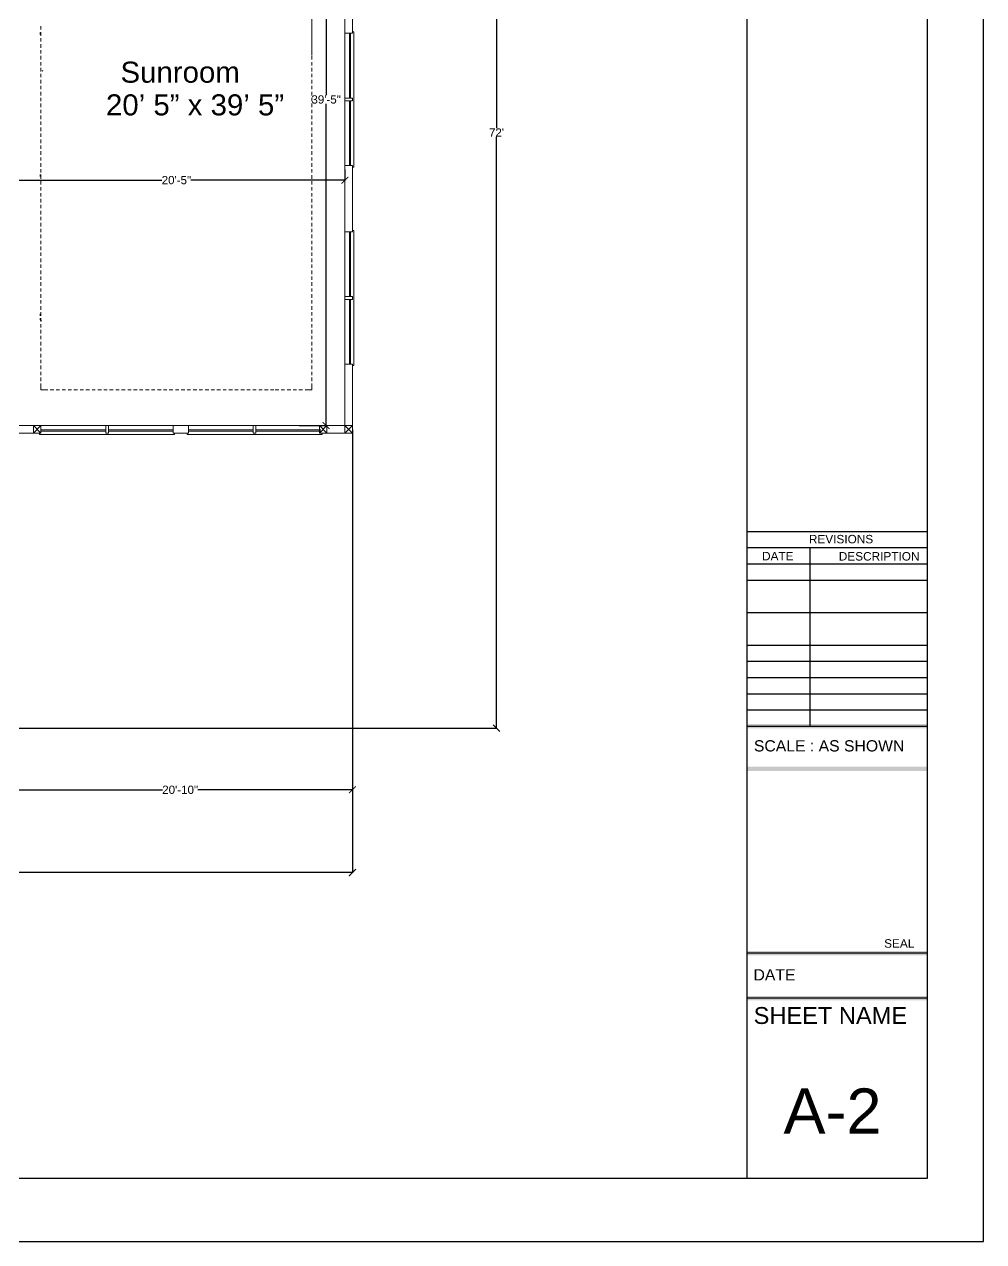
# Model space of a CAD drawing. Header units: inches. Extents: x 38 to 8673, y 1 to 7200.
# Drawn here: x 5118 to 5814, y 427 to 1310 of the extents above; entities that cross this region are included whole.
import ezdxf

# ---------------------------------------------------------------- set-up
doc = ezdxf.new("R2010")
doc.units = ezdxf.units.IN
doc.header["$MEASUREMENT"] = 0
doc.layers.add('PDF2_Layer 1', color=7, linetype='Continuous', true_color=0xffffff)
for name, color, linetype in [('PDF2_Text', 7, 'Continuous'), ('PDF5_Border', 7, 'Continuous'), ('PDF5_TEXT', 7, 'Continuous')]:
    doc.layers.add(name, color=color, linetype=linetype)
doc.styles.add('PDF Arial', font='arial.ttf')
doc.styles.get("Standard").update_dxf_attribs({"font": 'arial.ttf'})
doc.dimstyles.get("Standard").update_dxf_attribs({"dimtxt": 6, "dimasz": 5, "dimexe": 0.18, "dimexo": 0.0625, "dimgap": 0.09, "dimtad": 0, "dimtih": 1, "dimtoh": 1, "dimdec": 0, "dimzin": 0, "dimdsep": 46, "dimlunit": 4, "dimtxsty": 'Standard', "dimblk": 'ARCHTICK', "dimcen": 0.09, "dimclrd": 3, "dimclre": 3, "dimclrt": 1, "dimadec": 0, "dimazin": 0, "dimtfac": 1, "dimtdec": 0, "dimtofl": 0, "dimtmove": 0, "dimatfit": 3, "dimfxl": 100, "dimtolj": 1, "dimtzin": 0, "dimarcsym": 0})

# ---------------------------------------------------------------- blocks, each defined once
blk = doc.blocks.new('_ArchTick')
at = {"color": 0, "linetype": 'ByBlock', "const_width": 0.15}
blk.add_lwpolyline([(-0.5, -0.5), (0.5, 0.5)], dxfattribs=at)
blk = doc.blocks.new('*D34')
at = {"color": 3, "lineweight": -2, "transparency": 16777216}
for p, q in [((5106.5, 1204.55), (5106.5, 1196.64)), ((5351.02, 1204.55), (5351.02, 1196.64)), ((5106.5, 1196.82), (5218.31, 1196.82)), ((5351.02, 1196.82), (5239.2, 1196.82))]:
    blk.add_line(p, q, dxfattribs=at)
at = {"layer": 'Defpoints', "color": 0, "transparency": 16777216}
for p in [(5106.5, 1204.61), (5351.02, 1204.61), (5351.02, 1196.82)]:
    blk.add_point(p, dxfattribs=at)
at = {"color": 3, "lineweight": -2, "transparency": 16777216, "xscale": 5, "yscale": 5, "zscale": 5, "rotation": 180}
blk.add_blockref('_ArchTick', (5106.5, 1196.82), dxfattribs=at)
at = {"color": 3, "lineweight": -2, "transparency": 16777216, "xscale": 5, "yscale": 5, "zscale": 5}
blk.add_blockref('_ArchTick', (5351.02, 1196.82), dxfattribs=at)
at = {"color": 1, "transparency": 16777216, "insert": (5228.76, 1196.82), "char_height": 6, "attachment_point": 5}
blk.add_mtext('\\A1;20\'-5"', dxfattribs=at)
blk = doc.blocks.new('*D35')
at = {"color": 3, "lineweight": -2, "transparency": 16777216}
for p, q in [((5317.8, 1491.85), (5337.56, 1491.85)), ((5337.38, 1491.85), (5337.38, 1258.48)), ((5337.38, 1018.81), (5337.38, 1252.17)), ((5317.8, 1018.81), (5337.56, 1018.81))]:
    blk.add_line(p, q, dxfattribs=at)
at = {"layer": 'Defpoints', "color": 0, "transparency": 16777216}
for p in [(5317.74, 1491.85), (5337.38, 1491.85), (5317.74, 1018.81)]:
    blk.add_point(p, dxfattribs=at)
at = {"color": 3, "lineweight": -2, "transparency": 16777216, "xscale": 5, "yscale": 5, "zscale": 5}
for p, rotation in [((5337.38, 1491.85), 90), ((5337.38, 1018.81), 270)]:
    blk.add_blockref('_ArchTick', p, dxfattribs=dict(at, rotation=rotation))
at = {"color": 1, "transparency": 16777216, "insert": (5337.38, 1255.33), "char_height": 6, "attachment_point": 5}
blk.add_mtext('\\A1;39\'-5"', dxfattribs=at)
blk = doc.blocks.new('*D45')
at = {"color": 3, "lineweight": -2, "transparency": 16777216}
for p, q in [((5356.46, 1016.03), (5356.46, 754.37)), ((5106.5, 943.23), (5106.5, 754.37)), ((5106.5, 754.55), (5218.7, 754.55)), ((5356.46, 754.55), (5244.26, 754.55))]:
    blk.add_line(p, q, dxfattribs=at)
at = {"layer": 'Defpoints', "color": 0, "transparency": 16777216}
for p in [(5356.46, 1016.09), (5106.5, 943.29), (5356.46, 754.55)]:
    blk.add_point(p, dxfattribs=at)
at = {"color": 3, "lineweight": -2, "transparency": 16777216, "xscale": 5, "yscale": 5, "zscale": 5, "rotation": 180}
blk.add_blockref('_ArchTick', (5106.5, 754.55), dxfattribs=at)
at = {"color": 3, "lineweight": -2, "transparency": 16777216, "xscale": 5, "yscale": 5, "zscale": 5}
blk.add_blockref('_ArchTick', (5356.46, 754.55), dxfattribs=at)
at = {"color": 1, "transparency": 16777216, "insert": (5231.48, 754.55), "char_height": 6, "attachment_point": 5}
blk.add_mtext('\\A1;20\'-10"', dxfattribs=at)
blk = doc.blocks.new('*D46')
at = {"color": 3, "lineweight": -2, "transparency": 16777216}
for p, q in [((5356.46, 1013.31), (5356.46, 694.33)), ((4292.42, 817.23), (4292.42, 694.33)), ((4292.42, 694.51), (4814.04, 694.51)), ((5356.46, 694.51), (4834.84, 694.51))]:
    blk.add_line(p, q, dxfattribs=at)
at = {"layer": 'Defpoints', "color": 0, "transparency": 16777216}
for p in [(5356.46, 1013.37), (4292.42, 817.29), (5356.46, 694.51)]:
    blk.add_point(p, dxfattribs=at)
at = {"color": 3, "lineweight": -2, "transparency": 16777216, "xscale": 5, "yscale": 5, "zscale": 5, "rotation": 180}
blk.add_blockref('_ArchTick', (4292.42, 694.51), dxfattribs=at)
at = {"color": 3, "lineweight": -2, "transparency": 16777216, "xscale": 5, "yscale": 5, "zscale": 5}
blk.add_blockref('_ArchTick', (5356.46, 694.51), dxfattribs=at)
at = {"color": 1, "transparency": 16777216, "insert": (4824.44, 694.51), "char_height": 6, "attachment_point": 5}
blk.add_mtext('\\A1;88\'-8"', dxfattribs=at)
blk = doc.blocks.new('*D53')
at = {"color": 3, "lineweight": -2, "transparency": 16777216}
for p, q in [((4542.48, 1663.37), (5461.17, 1663.37)), ((5460.99, 1663.37), (5460.99, 1234.43)), ((5460.99, 799.29), (5460.99, 1228.23)), ((4930.72, 799.29), (5461.17, 799.29))]:
    blk.add_line(p, q, dxfattribs=at)
at = {"layer": 'Defpoints', "color": 0, "transparency": 16777216}
for p in [(4542.42, 1663.37), (5460.99, 1663.37), (4930.66, 799.29)]:
    blk.add_point(p, dxfattribs=at)
at = {"color": 3, "lineweight": -2, "transparency": 16777216, "xscale": 5, "yscale": 5, "zscale": 5}
for p, rotation in [((5460.99, 1663.37), 90), ((5460.99, 799.29), 270)]:
    blk.add_blockref('_ArchTick', p, dxfattribs=dict(at, rotation=rotation))
at = {"color": 1, "transparency": 16777216, "insert": (5460.99, 1231.33), "char_height": 6, "attachment_point": 5}
blk.add_mtext("\\A1;72'", dxfattribs=at)

msp = doc.modelspace()

# ---------------------------------------------------------------- linework, layer by layer
at = {"lineweight": 0}
for p, q in [((5351.02, 1337.85), (5351.02, 1303.37)), ((5356.46, 1303.37), (5356.46, 1337.85)), ((5356.46, 1018.81), (5356.46, 1063.37)), ((5337.98, 1013.37), (5351.02, 1013.37))]:
    msp.add_line(p, q, dxfattribs=at)
msp.add_line((3476.19, 426.79), (5814.37, 426.79))
at = {"layer": 'PDF2_Layer 1', "lineweight": 0}
for points in [[(5327.02, 1287.61), (5327.02, 1320.41)], [(5130.5, 1308.41), (5130.5, 1306.01)], [(5327.02, 1306.01), (5327.02, 1308.41)], [(5130.02, 1304.01), (5130.02, 1302.65), (5130.02, 1302.57)], [(5130.34, 1302.57), (5130.34, 1303.93), (5130.34, 1304.01)], [(5130.5, 1304.17), (5130.5, 1301.53)], [(5130.5, 1299.77), (5130.5, 1297.37)], [(5327.02, 1301.53), (5327.02, 1304.17)], [(5327.02, 1297.37), (5327.02, 1299.77)], [(5356.46, 1303.37), (5351.02, 1303.37), (5351.02, 1255.37), (5351.02, 1207.37), (5356.46, 1207.37)], [(5354.22, 1303.37), (5354.22, 1256.33)], [(5355.02, 1303.37), (5355.02, 1256.33)], [(5356.46, 1304.33), (5357.5, 1304.33), (5357.5, 1265.13), (5357.5, 1255.37), (5357.5, 1206.33), (5356.46, 1206.33)], [(5130.5, 1295.53), (5130.5, 1292.89)], [(5130.5, 1291.13), (5130.5, 1288.73)], [(5327.02, 1292.89), (5327.02, 1295.53)], [(5327.02, 1288.73), (5327.02, 1291.13)], [(5130.5, 1286.89), (5130.5, 1284.25)], [(5130.5, 1282.49), (5130.5, 1280.09)], [(5327.02, 1284.25), (5327.02, 1286.89)], [(5327.02, 1280.09), (5327.02, 1282.49)], [(5130.5, 1278.25), (5130.5, 1275.61)], [(5130.5, 1273.85), (5130.5, 1271.45)], [(5327.02, 1275.61), (5327.02, 1278.25)], [(5327.02, 1271.45), (5327.02, 1273.85)], [(5130.5, 1269.61), (5130.5, 1266.97)], [(5130.5, 1265.21), (5130.5, 1262.81)], [(5327.02, 1266.97), (5327.02, 1269.61)], [(5327.02, 1262.81), (5327.02, 1265.21)], [(5130.5, 1260.97), (5130.5, 1258.33)], [(5130.5, 1256.57), (5130.5, 1254.17)], [(5327.02, 1258.33), (5327.02, 1260.97)], [(5327.02, 1254.17), (5327.02, 1256.57)], [(5351.02, 1256.33), (5356.46, 1256.33), (5356.46, 1254.33), (5351.02, 1254.33)], [(5354.22, 1254.33), (5354.22, 1207.37)], [(5355.02, 1254.33), (5355.02, 1207.37)], [(5130.5, 1252.33), (5130.5, 1249.69)], [(5130.5, 1247.93), (5130.5, 1245.53)], [(5327.02, 1249.69), (5327.02, 1252.33)], [(5327.02, 1245.53), (5327.02, 1247.93)], [(5130.5, 1243.69), (5130.5, 1241.05)], [(5130.5, 1239.29), (5130.5, 1236.89)], [(5327.02, 1241.05), (5327.02, 1243.69)], [(5327.02, 1236.89), (5327.02, 1239.29)], [(5130.5, 1235.05), (5130.5, 1232.41)], [(5130.5, 1230.65), (5130.5, 1228.25)], [(5327.02, 1232.41), (5327.02, 1235.05)], [(5327.02, 1228.25), (5327.02, 1230.65)], [(5130.5, 1226.41), (5130.5, 1223.77)], [(5130.5, 1222.01), (5130.5, 1219.61)], [(5327.02, 1223.77), (5327.02, 1226.41)], [(5327.02, 1219.61), (5327.02, 1222.01)], [(5130.5, 1217.77), (5130.5, 1215.13)], [(5130.5, 1213.37), (5130.5, 1210.97)], [(5327.02, 1215.13), (5327.02, 1217.77)], [(5327.02, 1210.97), (5327.02, 1213.37)], [(5130.5, 1209.13), (5130.5, 1206.49)], [(5130.5, 1204.73), (5130.5, 1202.33)], [(5327.02, 1206.49), (5327.02, 1209.13)], [(5327.02, 1202.33), (5327.02, 1204.73)], [(5130.02, 1200.81), (5130.02, 1199.45), (5130.02, 1199.37)], [(5130.34, 1199.37), (5130.34, 1200.73), (5130.34, 1200.81)], [(5130.5, 1200.49), (5130.5, 1197.85)], [(5130.5, 1196.09), (5130.5, 1193.69)], [(5327.02, 1197.85), (5327.02, 1200.49)], [(5327.02, 1193.69), (5327.02, 1196.09)], [(5130.5, 1191.85), (5130.5, 1189.21)], [(5130.5, 1187.45), (5130.5, 1185.05)], [(5327.02, 1189.21), (5327.02, 1191.85)], [(5327.02, 1185.05), (5327.02, 1187.45)], [(5130.5, 1183.21), (5130.5, 1180.57)], [(5130.5, 1178.81), (5130.5, 1176.41)], [(5130.5, 1174.57), (5130.5, 1171.93)], [(5327.02, 1180.57), (5327.02, 1183.21)], [(5327.02, 1176.41), (5327.02, 1178.81)], [(5327.02, 1171.93), (5327.02, 1174.57)], [(5130.5, 1170.17), (5130.5, 1167.77)], [(5130.5, 1165.93), (5130.5, 1163.29)], [(5327.02, 1167.77), (5327.02, 1170.17)], [(5327.02, 1163.29), (5327.02, 1165.93)], [(5130.5, 1161.53), (5130.5, 1159.13)], [(5130.5, 1157.29), (5130.5, 1154.65)], [(5327.02, 1159.13), (5327.02, 1161.53)], [(5327.02, 1154.65), (5327.02, 1157.29)], [(5356.46, 1063.37), (5351.02, 1063.37), (5351.02, 1111.37), (5351.02, 1159.37)], [(5351.02, 1159.37), (5356.46, 1159.37)], [(5354.22, 1112.33), (5354.22, 1159.37)], [(5355.02, 1112.33), (5355.02, 1159.37)], [(5356.46, 1062.33), (5357.5, 1062.33), (5357.5, 1101.61), (5357.5, 1111.37), (5357.5, 1160.33), (5356.46, 1160.33)], [(5130.5, 1152.89), (5130.5, 1150.49)], [(5130.5, 1148.65), (5130.5, 1146.01)], [(5327.02, 1150.49), (5327.02, 1152.89)], [(5327.02, 1146.01), (5327.02, 1148.65)], [(5130.5, 1144.25), (5130.5, 1141.85)], [(5130.5, 1140.01), (5130.5, 1137.37)], [(5327.02, 1141.85), (5327.02, 1144.25)], [(5327.02, 1137.37), (5327.02, 1140.01)], [(5130.5, 1135.61), (5130.5, 1133.21)], [(5130.5, 1131.37), (5130.5, 1128.73)], [(5327.02, 1133.21), (5327.02, 1135.61)], [(5327.02, 1128.73), (5327.02, 1131.37)], [(5130.5, 1126.97), (5130.5, 1124.57)], [(5130.5, 1122.73), (5130.5, 1120.09)], [(5327.02, 1124.57), (5327.02, 1126.97)], [(5327.02, 1120.09), (5327.02, 1122.73)], [(5130.5, 1118.33), (5130.5, 1115.93)], [(5130.5, 1114.09), (5130.5, 1111.45)], [(5327.02, 1115.93), (5327.02, 1118.33)], [(5327.02, 1111.45), (5327.02, 1114.09)], [(5130.5, 1109.69), (5130.5, 1107.29)], [(5130.5, 1105.45), (5130.5, 1102.81)], [(5327.02, 1107.29), (5327.02, 1109.69)], [(5327.02, 1102.81), (5327.02, 1105.45)], [(5351.02, 1110.33), (5356.46, 1110.33), (5356.46, 1112.33), (5351.02, 1112.33)], [(5354.22, 1063.37), (5354.22, 1110.33)], [(5355.02, 1063.37), (5355.02, 1110.33)], [(5130.98, 1094.49), (5130.34, 1095.05), (5129.94, 1095.77), (5129.94, 1096.25), (5130.18, 1096.49)], [(5130.02, 1099.77), (5130.02, 1098.41), (5130.02, 1098.33)], [(5130.34, 1098.33), (5130.34, 1099.69), (5130.34, 1099.77)], [(5130.5, 1101.05), (5130.5, 1098.65)], [(5130.5, 1096.81), (5130.5, 1094.17)], [(5327.02, 1098.65), (5327.02, 1101.05)], [(5327.02, 1094.17), (5327.02, 1096.81)], [(5130.5, 1092.41), (5130.5, 1090.01)], [(5130.5, 1088.17), (5130.5, 1085.53)], [(5327.02, 1090.01), (5327.02, 1092.41)], [(5327.02, 1085.53), (5327.02, 1088.17)], [(5130.5, 1083.77), (5130.5, 1081.37)], [(5130.5, 1079.53), (5130.5, 1076.89)], [(5327.02, 1081.37), (5327.02, 1083.77)], [(5327.02, 1076.89), (5327.02, 1079.53)], [(5130.5, 1075.13), (5130.5, 1072.73)], [(5130.5, 1070.89), (5130.5, 1068.25)], [(5327.02, 1072.73), (5327.02, 1075.13)], [(5327.02, 1068.25), (5327.02, 1070.89)], [(5106.5, 1013.37), (5106.5, 1013.37), (5130.5, 1013.37), (5130.5, 1018.81), (5106.5, 1018.81), (5106.5, 1063.37)], [(5130.5, 1066.49), (5130.5, 1064.09)], [(5130.5, 1062.25), (5130.5, 1059.61)], [(5327.02, 1064.09), (5327.02, 1066.49)], [(5327.02, 1059.61), (5327.02, 1062.25)], [(5351.02, 1018.81), (5351.02, 1063.45)], [(5130.5, 1057.85), (5130.5, 1055.45)], [(5130.5, 1053.61), (5130.5, 1050.97)], [(5327.02, 1055.45), (5327.02, 1057.85)], [(5327.02, 1050.97), (5327.02, 1053.61)], [(5130.5, 1049.21), (5130.5, 1044.81), (5135.38, 1044.81)], [(5137.14, 1044.81), (5139.78, 1044.81)], [(5141.62, 1044.81), (5144.02, 1044.81)], [(5145.78, 1044.81), (5148.42, 1044.81)], [(5150.26, 1044.81), (5152.66, 1044.81)], [(5154.42, 1044.81), (5157.06, 1044.81)], [(5158.9, 1044.81), (5161.3, 1044.81)], [(5163.06, 1044.81), (5165.7, 1044.81)], [(5167.54, 1044.81), (5169.94, 1044.81)], [(5171.7, 1044.81), (5174.34, 1044.81)], [(5176.18, 1044.81), (5178.58, 1044.81)], [(5180.34, 1044.81), (5182.98, 1044.81)], [(5184.82, 1044.81), (5187.22, 1044.81)], [(5188.98, 1044.81), (5191.62, 1044.81)], [(5193.46, 1044.81), (5195.86, 1044.81)], [(5197.7, 1044.81), (5200.34, 1044.81)], [(5202.1, 1044.81), (5204.5, 1044.81)], [(5206.34, 1044.81), (5208.98, 1044.81)], [(5210.74, 1044.81), (5213.14, 1044.81)], [(5214.98, 1044.81), (5217.62, 1044.81)], [(5219.38, 1044.81), (5221.78, 1044.81)], [(5223.62, 1044.81), (5226.26, 1044.81)], [(5228.02, 1044.81), (5230.42, 1044.81)], [(5232.26, 1044.81), (5234.9, 1044.81)], [(5236.66, 1044.81), (5239.06, 1044.81)], [(5240.9, 1044.81), (5243.54, 1044.81)], [(5245.3, 1044.81), (5247.7, 1044.81)], [(5249.54, 1044.81), (5252.18, 1044.81)], [(5253.94, 1044.81), (5256.34, 1044.81)], [(5258.18, 1044.81), (5260.82, 1044.81)], [(5262.58, 1044.81), (5264.98, 1044.81)], [(5266.82, 1044.81), (5269.46, 1044.81)], [(5271.22, 1044.81), (5273.62, 1044.81)], [(5275.46, 1044.81), (5278.1, 1044.81)], [(5279.86, 1044.81), (5282.26, 1044.81)], [(5284.1, 1044.81), (5286.74, 1044.81)], [(5288.5, 1044.81), (5290.9, 1044.81)], [(5292.74, 1044.81), (5295.38, 1044.81)], [(5297.14, 1044.81), (5299.54, 1044.81)], [(5300.38, 1044.81), (5303.02, 1044.81)], [(5304.78, 1044.81), (5307.18, 1044.81)], [(5309.02, 1044.81), (5311.66, 1044.81)], [(5313.42, 1044.81), (5315.82, 1044.81)], [(5317.66, 1044.81), (5320.3, 1044.81)], [(5322.06, 1044.81), (5327.02, 1044.81), (5327.02, 1049.21)], [(5110.98, 1018.81), (5138.5, 1018.81)], [(5130.5, 1018.81), (5178.5, 1018.81), (5226.5, 1018.81), (5226.5, 1013.37)], [(5130.5, 1015.61), (5177.46, 1015.61)], [(5158.1, 1018.81), (5143.38, 1018.81)], [(5177.46, 1018.81), (5177.46, 1013.37), (5179.46, 1013.37), (5179.46, 1018.81)], [(5179.46, 1015.61), (5226.5, 1015.61)], [(5226.5, 1018.81), (5237.46, 1018.81), (5237.46, 1013.37), (5226.5, 1013.37)], [(5241.78, 1018.81), (5231.94, 1018.81)], [(5352.02, 1018.81), (5285.46, 1018.81), (5237.46, 1018.81)], [(5284.5, 1015.61), (5237.46, 1015.61)], [(5286.5, 1018.81), (5286.5, 1013.37), (5284.5, 1013.37), (5284.5, 1018.81)], [(5333.46, 1015.61), (5286.5, 1015.61)], [(5110.98, 1013.37), (5130.5, 1013.37)], [(5129.46, 1013.37), (5129.46, 1012.33), (5168.74, 1012.33), (5178.5, 1012.33), (5227.46, 1012.33), (5227.46, 1013.37)], [(5130.5, 1014.81), (5177.46, 1014.81)], [(5179.46, 1014.81), (5226.5, 1014.81)], [(5334.5, 1013.37), (5334.5, 1012.33), (5295.22, 1012.33), (5285.46, 1012.33), (5236.5, 1012.33), (5236.5, 1013.37)], [(5284.5, 1014.81), (5237.46, 1014.81)], [(5333.46, 1014.81), (5286.5, 1014.81)]]:
    msp.add_lwpolyline(points, dxfattribs=at)
for points in [[(5131.46, 1275.85), (5131.94, 1276.33)], [(5131.94, 1276.33), (5131.46, 1275.85)], [(5351.02, 1207.37), (5356.46, 1207.37), (5356.46, 1159.37), (5351.02, 1159.37)], [(5124.98, 1018.81), (5130.5, 1013.37)], [(5130.5, 1018.81), (5124.98, 1013.37)], [(5124.98, 1013.37), (5130.5, 1013.37), (5130.5, 1018.81), (5124.98, 1018.81)], [(5124.98, 1013.37), (5130.5, 1013.37), (5130.5, 1018.81), (5124.98, 1018.81)], [(5332.46, 1018.81), (5337.98, 1013.37)], [(5337.98, 1018.81), (5332.46, 1013.37)], [(5332.46, 1013.37), (5337.98, 1013.37), (5337.98, 1018.81), (5332.46, 1018.81)], [(5332.46, 1013.37), (5337.98, 1013.37), (5337.98, 1018.81), (5332.46, 1018.81)], [(5351.02, 1018.81), (5356.46, 1013.37)], [(5356.46, 1018.81), (5351.02, 1013.37)], [(5351.02, 1013.37), (5356.46, 1013.37), (5356.46, 1018.81), (5351.02, 1018.81)], [(5351.02, 1013.37), (5356.46, 1013.37), (5356.46, 1018.81), (5351.02, 1018.81)]]:
    msp.add_lwpolyline(points, close=True, dxfattribs=at)
at = {"layer": 'PDF5_Border', "lineweight": 25}
for points in [[(5814.37, 426.79), (5814.37, 1985)], [(5773.49, 1927.77), (5773.49, 472.57), (3533.42, 472.57), (3533.42, 1927.77)], [(5642.69, 1927.77), (5642.69, 472.57)], [(5773.49, 1519), (5773.49, 1004)], [(5642.69, 942.01), (5773.49, 942.01)], [(5642.69, 930.23), (5773.49, 930.23)], [(5688.23, 930.23), (5688.23, 800.73)], [(5642.69, 918.46), (5773.49, 918.46)], [(5642.69, 906.69), (5773.49, 906.69)], [(5642.69, 883.14), (5773.49, 883.14)], [(5642.69, 859.6), (5773.49, 859.6)], [(5642.69, 847.83), (5773.49, 847.83)], [(5642.69, 836.05), (5773.49, 836.05)], [(5642.69, 824.28), (5773.49, 824.28)], [(5642.69, 812.51), (5773.49, 812.51)], [(5642.69, 800.73), (5773.49, 800.73)], [(5773.49, 636.08), (5642.69, 636.08)], [(5773.49, 603.38), (5642.69, 603.38)]]:
    msp.add_lwpolyline(points, dxfattribs=at)
at = {"layer": 'PDF5_Border', "transparency": 33554559}
for points in [[(5642.69, 802.37), (5642.69, 799.1), (5773.49, 802.37)], [(5642.69, 799.1), (5773.49, 802.37), (5773.49, 799.1)], [(5642.69, 771.41), (5642.69, 768.14), (5773.49, 771.41)], [(5642.69, 768.14), (5773.49, 771.41), (5773.49, 768.14)], [(5642.69, 637.72), (5642.69, 634.45), (5773.49, 637.72)], [(5642.69, 634.45), (5773.49, 637.72), (5773.49, 634.45)], [(5642.69, 605.01), (5642.69, 601.74), (5773.49, 605.01)], [(5642.69, 601.74), (5773.49, 605.01), (5773.49, 601.74)]]:
    msp.add_solid(points, dxfattribs=at)

# ---------------------------------------------------------------- texts
at = {"layer": 'PDF2_Text', "lineweight": 0, "attachment_point": 7, "style": 'PDF Arial'}
for s, insert, char_height in [('Sunroom', (5188.2, 1267.3), 15.271), ('20’ 5” x 39’ 5”', (5177.68, 1243.58), 15.2708)]:
    msp.add_mtext(s, dxfattribs=dict(at, insert=insert, char_height=char_height))
at = {"layer": 'PDF5_TEXT', "attachment_point": 7, "style": 'PDF Arial'}
for s, insert, char_height in [('REVISIONS', (5687.6, 933.26), 6.132), ('DATE', (5653.64, 921.02), 6.132), ('DESCRIPTION', (5709.29, 920.81), 6.1316), ('SCALE : AS SHOWN', (5647.7, 782.26), 8.1754), ('SEAL', (5742.19, 639.96), 6.132), ('DATE', (5647.43, 616.27), 8.175), ('SHEET NAME', (5647.51, 584.53), 12.263), ('A-2', (5669.2, 505.22), 32.702)]:
    msp.add_mtext(s, dxfattribs=dict(at, insert=insert, char_height=char_height))

# ---------------------------------------------------------------- dimensions: what is measured, and where the dimension line sits
for base, p1, p2, picture, middle in [((5460.99, 1663.37), (4930.66, 799.29), (4542.42, 1663.37), '*D53', (5460.99, 1231.33)), ((5337.38, 1491.85), (5317.74, 1018.81), (5317.74, 1491.85), '*D35', (5337.38, 1255.33))]:
    dim = msp.add_linear_dim(base=base, p1=p1, p2=p2, angle=90, dimstyle='Standard')
    dim.commit()
    dim.dimension.update_dxf_attribs({"geometry": picture, "text_midpoint": middle})
for base, p1, p2, picture, middle in [((5351.02, 1196.82), (5106.5, 1204.61), (5351.02, 1204.61), '*D34', (5228.76, 1196.82)), ((5356.46, 754.55), (5106.5, 943.29), (5356.46, 1016.09), '*D45', (5231.48, 754.55)), ((5356.46, 694.51), (4292.42, 817.29), (5356.46, 1013.37), '*D46', (4824.44, 694.51))]:
    dim = msp.add_linear_dim(base=base, p1=p1, p2=p2, dimstyle='Standard')
    dim.commit()
    dim.dimension.update_dxf_attribs({"geometry": picture, "text_midpoint": middle})

doc.saveas('drawing.dxf')
